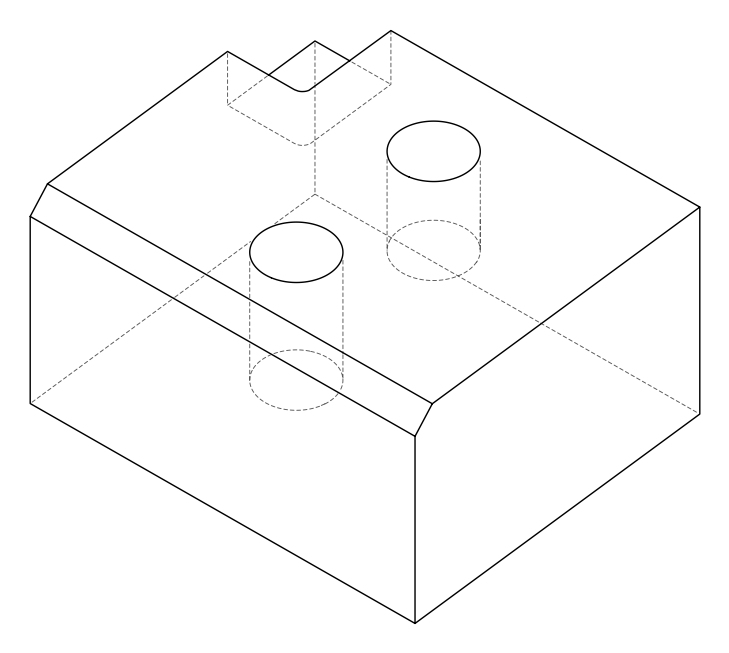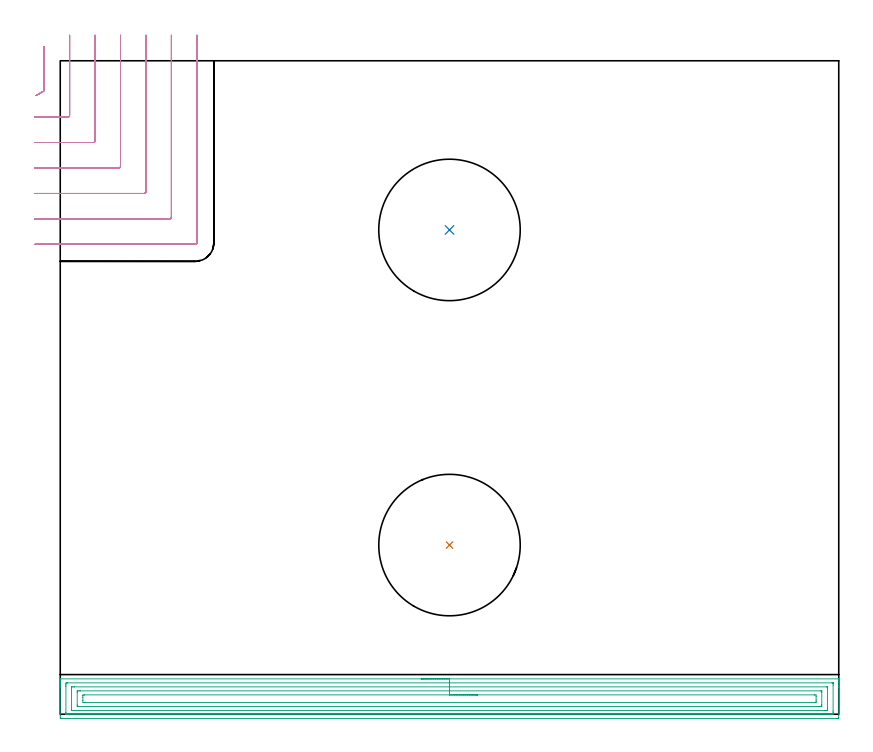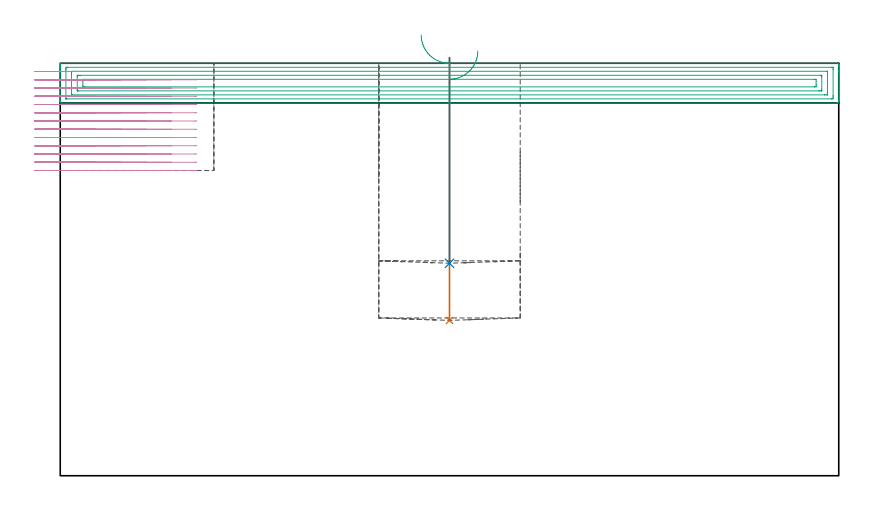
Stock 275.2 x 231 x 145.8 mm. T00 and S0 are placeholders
(PLAN: 4 operations, 2 tool changes, 28 min)
(1 INDEXABLE_INSERT_DRILL_BLIND_HOLE_FROM_SOLID | STEP1POCKET | NXT0302_038 | 0.37 min | 177294 mm3)
(2 INDEXABLE_INSERT_DRILL_BLIND_HOLE_FROM_SOLID_1 | STEP1POCKET_1 | NXT0302_038 | 0.29 min | 137640 mm3)
(3 AREA_MILL | FG_CHAMFER_SURFACE | UGT0205_001 | 11.32 min | 26969 mm3)
(4 MILL_CORNER_NOTCH_RECTANGULAR | CORNER_NOTCH_RECTANGULAR | NXT0201_011 | Follow Part, ap 3, ae 75% | 16.06 min | 145563 mm3)
(TOOL NXT0302_038 | Index. Insert Drill 50mm [880-D5000L50-04] | D50 PA176 FL200 Z2)
(TOOL UGT0205_001 | Chamfer Mill 20 x 3 x 45 deg. | D20 FL50 Z2)
(TOOL NXT0201_011 | ENDMILL 12mm [2P460-1200-NA 1630] | D12 FL38 Z6)
(OP 1 INDEXABLE_INSERT_DRILL_BLIND_HOLE_FROM_SOLID)
G17 G21 G94 G90
T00 M6
G54
G17 G0 G90 X137.6 Y59.8 S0 M3
G43 Z155.8 H1
G94 G81 G98 Z54.9 F250. R147.8
G80
M5
M2
(OP 2 INDEXABLE_INSERT_DRILL_BLIND_HOLE_FROM_SOLID_1)
G17 G21 G94 G90
T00 M6
G54
G17 G0 G90 X137.6 Y171.2 S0 M3
G43 Z155.8 H1
G94 G81 G98 Z75.1 F250. R147.8
G80
M5
M2
(OP 3 AREA_MILL)
G17 G21 G94 G90
T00 M6
G54
G17 G0 G90 X127.6 Y12.5 S1061 M3
G43 Z155.8 H0
G94 G1 X127.638 Z154.928 F250.
X127.752 Z154.063
X127.941 Z153.212
X128.203 Z152.38
X128.537 Z151.574
X128.94 Z150.8
X129.408 Z150.064
X129.94 Z149.372
X130.529 Z148.729
X131.172 Z148.139
X131.864 Z147.608
X132.6 Z147.14
X133.374 Z146.737
X134.18 Z146.403
X135.012 Z146.141
X135.864 Z145.952
X136.728 Z145.838
X137.6 Z145.8
X275.041
X275.19 Y12.498 Z145.788
X275.198 Y12.355 Z145.647
X275.2 Y12.206 Z145.505
Y11.839 Z145.138
Y11.211 Z144.505
Y10.018 Z143.315
Y9.453 Z142.747
Y-0.493 Z132.804
X275.195 Y-1.089 Z132.208
X275.19 Y-1.492 Z131.805
X275.008 Y-1.496 Z131.802
X274.594 Y-1.5 Z131.8
X0.606
X0.192 Y-1.496 Z131.802
X0.01 Y-1.492 Z131.805
X0.005 Y-1.089 Z132.208
X0. Y-0.493 Z132.804
Y9.453 Z142.747
Y10.018 Z143.315
Y10.332 Z143.628
Y10.897 Z144.193
Y11.211 Z144.505
Y11.839 Z145.138
Y12.206 Z145.506
X0.002 Y12.355 Z145.647
X0.01 Y12.498 Z145.788
X0.159 Y12.5 Z145.8
X137.6
Y11.086 Z144.386
X272.809 Y11.085 Z144.385
X272.937
X273.163 Y11.08 Z144.38
X273.185 Y11.079 Z144.379
X273.19 Y11.066 Z144.366
X273.196 Y11.037 Z144.337
X273.198 Y11.009 Z144.309
X273.2 Y10.826 Z144.126
Y10.332 Z143.632
Y1.162 Z134.462
X273.198 Y0.668 Z133.968
X273.195 Y0.289 Z133.589
X273.182 Y-0.079 Z133.221
X272.809 Y-0.084 Z133.216
X272.682 Y-0.085 Z133.215
X2.391
X2.263
X2.037 Y-0.08 Z133.22
X2.015 Y-0.079 Z133.221
X2.01 Y-0.066 Z133.234
X2.004 Y-0.038 Z133.262
X2.002 Y-0.009 Z133.291
X2. Y0.174 Z133.474
Y0.668 Z133.968
Y9.838 Z143.138
X2.002 Y10.332 Z143.632
X2.005 Y10.711 Z144.011
X2.018 Y11.079 Z144.379
X2.391 Y11.084 Z144.384
X2.518 Y11.085 Z144.385
X137.6 Y11.086 Z144.386
Y9.671 Z142.971
X271.024
X271.098 Y9.67 Z142.97
X271.156 Y9.667 Z142.967
X271.187 Y9.665 Z142.965
X271.19 Y9.626 Z142.926
X271.196 Y9.453 Z142.753
X271.199 Y9.281 Z142.581
X271.2 Y2.252 Z135.552
X271.195 Y1.547 Z134.847
X271.192 Y1.382 Z134.682
X271.182 Y1.335 Z134.635
X271.135 Y1.333 Z134.633
X271.024 Y1.331 Z134.631
X270.353 Y1.329 Z134.629
X270.132
X4.176
X4.102 Y1.33 Z134.63
X4.044 Y1.333 Z134.633
X4.013 Y1.335 Z134.635
X4.01 Y1.374 Z134.674
X4.004 Y1.547 Z134.847
X4.001 Y1.719 Z135.019
X4. Y8.748 Z142.048
X4.005 Y9.453 Z142.753
X4.008 Y9.618 Z142.918
X4.018 Y9.665 Z142.965
X4.065 Y9.667 Z142.967
X4.176 Y9.669 Z142.969
X4.847 Y9.671 Z142.971
X5.068
X137.6
Y8.257 Z141.557
X268.67
X269.072 Y8.254 Z141.554
X269.155 Y8.252 Z141.552
X269.187 Y8.251 Z141.551
X269.19 Y8.213 Z141.513
X269.195 Y8.117 Z141.417
X269.2 Y7.735 Z141.035
Y3.304 Z136.604
X269.196 Y2.884 Z136.184
X269.193 Y2.779 Z136.079
X269.191 Y2.757 Z136.057
X269.173 Y2.75 Z136.05
X269.106 Y2.747 Z136.047
X268.915 Y2.744 Z136.044
X268.347 Y2.743 Z136.043
X268.024
X6.53
X6.128 Y2.745 Z136.045
X6.045 Y2.747 Z136.047
X6.013 Y2.749 Z136.049
X6.01 Y2.787 Z136.087
X6.005 Y2.882 Z136.182
X6. Y3.265 Z136.565
Y7.696 Z140.996
X6.004 Y8.116 Z141.416
X6.007 Y8.221 Z141.521
X6.009 Y8.243 Z141.543
X6.027 Y8.25 Z141.55
X6.094 Y8.253 Z141.553
X6.285 Y8.256 Z141.556
X6.853 Y8.257 Z141.557
X7.176
X137.6
Y6.843 Z140.143
X266.537
X266.562 Y6.842 Z140.142
X267.19 Y6.818 Z140.118
X267.199 Y6.191 Z139.491
X267.2 Y5.061 Z138.361
X267.197 Y4.436 Z137.736
X267.19 Y4.182 Z137.482
X266.587 Y4.158 Z137.458
X266.562 Y4.157 Z137.457
X8.663
X8.638 Y4.158 Z137.458
X8.01 Y4.182 Z137.482
X8.001 Y4.809 Z138.109
Y5.939 Z139.239
X8.003 Y6.564 Z139.864
X8.01 Y6.818 Z140.118
X8.613 Y6.842 Z140.142
X8.638
X137.6 Y6.843 Z140.143
X138.472 Z140.181
X139.336 Z140.295
X140.188 Z140.484
X141.02 Z140.746
X141.826 Z141.08
X142.6 Z141.483
X143.336 Z141.952
X144.028 Z142.483
X144.671 Z143.072
X145.26 Z143.715
X145.792 Z144.407
X146.26 Z145.143
X146.663 Z145.917
X146.997 Z146.723
X147.259 Z147.555
X147.448 Z148.407
X147.562 Z149.271
X147.6 Z150.143
G0 Z155.8
M5
M2
(OP 4 MILL_CORNER_NOTCH_RECTANGULAR)
G17 G21 G94 G90
T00 M6
G54
G17 G0 G90 X-8.598 Y218.68 S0 M3
G43 Z155.8 H1
Z142.885
G94 G1 X-6. Y220.18 F250.
G3 X-5.7 Y220.695 R0.6 F500.
G1 Y232.874
Y235.874 F250.
G0 Z155.8
X-9. Y211.1
Z142.885
G1 X-6.
X2.704 F500.
G3 X3.3 Y211.696 R0.6
G1 Y237.
Y240. F250.
G0 Z155.8
X-9. Y202.1
Z142.885
G1 X-6.
X11.704 F500.
G3 X12.3 Y202.696 R0.6
G1 Y237.
Y240. F250.
G0 Z155.8
X-9. Y193.1
Z142.885
G1 X-6.
X20.703 F500.
G3 X21.3 Y193.697 R0.6
G1 Y237.
Y240. F250.
G0 Z155.8
X-9. Y184.1
Z142.885
G1 X-6.
X29.703 F500.
G3 X30.3 Y184.697 R0.6
G1 Y237.
Y240. F250.
G0 Z155.8
X-9. Y175.1
Z142.885
G1 X-6.
X38.703 F500.
G3 X39.3 Y175.697 R0.6
G1 Y237.
Y240. F250.
G0 Z155.8
X-9. Y166.1
Z142.885
G1 X-6.
X47.703 F500.
G3 X48.3 Y166.697 R0.6
G1 Y237.
Y240. F250.
G0 Z155.8
X-8.598 Y218.68
Z139.969
G1 X-6. Y220.18
G3 X-5.7 Y220.695 R0.6 F500.
G1 Y232.874
Y235.874 F250.
G0 Z155.8
X-9. Y211.1
Z139.969
G1 X-6.
X2.704 F500.
G3 X3.3 Y211.696 R0.6
G1 Y237.
Y240. F250.
G0 Z155.8
X-9. Y202.1
Z139.969
G1 X-6.
X11.704 F500.
G3 X12.3 Y202.696 R0.6
G1 Y237.
Y240. F250.
G0 Z155.8
X-9. Y193.1
Z139.969
G1 X-6.
X20.703 F500.
G3 X21.3 Y193.697 R0.6
G1 Y237.
Y240. F250.
G0 Z155.8
X-9. Y184.1
Z139.969
G1 X-6.
X29.703 F500.
G3 X30.3 Y184.697 R0.6
G1 Y237.
Y240. F250.
G0 Z155.8
X-9. Y175.1
Z139.969
G1 X-6.
X38.703 F500.
G3 X39.3 Y175.697 R0.6
G1 Y237.
Y240. F250.
G0 Z155.8
X-9. Y166.1
Z139.969
G1 X-6.
X47.703 F500.
G3 X48.3 Y166.697 R0.6
G1 Y237.
Y240. F250.
G0 Z155.8
X-8.598 Y218.68
Z137.054
G1 X-6. Y220.18
G3 X-5.7 Y220.695 R0.6 F500.
G1 Y232.874
Y235.874 F250.
G0 Z155.8
X-9. Y211.1
Z137.054
G1 X-6.
X2.704 F500.
G3 X3.3 Y211.696 R0.6
G1 Y237.
Y240. F250.
G0 Z155.8
X-9. Y202.1
Z137.054
G1 X-6.
X11.704 F500.
G3 X12.3 Y202.696 R0.6
G1 Y237.
Y240. F250.
G0 Z155.8
X-9. Y193.1
Z137.054
G1 X-6.
X20.704 F500.
G3 X21.3 Y193.696 R0.6
G1 Y237.
Y240. F250.
G0 Z155.8
X-9. Y184.1
Z137.054
G1 X-6.
X29.703 F500.
G3 X30.3 Y184.697 R0.6
G1 Y237.
Y240. F250.
G0 Z155.8
X-9. Y175.1
Z137.054
G1 X-6.
X38.703 F500.
G3 X39.3 Y175.697 R0.6
G1 Y237.
Y240. F250.
G0 Z155.8
X-9. Y166.1
Z137.054
G1 X-6.
X47.703 F500.
G3 X48.3 Y166.697 R0.6
G1 Y237.
Y240. F250.
G0 Z155.8
X-8.598 Y218.68
Z134.138
G1 X-6. Y220.18
G3 X-5.7 Y220.695 R0.6 F500.
G1 Y232.874
Y235.874 F250.
G0 Z155.8
X-9. Y211.1
Z134.138
G1 X-6.
X2.704 F500.
G3 X3.3 Y211.696 R0.6
G1 Y237.
Y240. F250.
G0 Z155.8
X-9. Y202.1
Z134.138
G1 X-6.
X11.704 F500.
G3 X12.3 Y202.696 R0.6
G1 Y237.
Y240. F250.
G0 Z155.8
X-9. Y193.1
Z134.138
G1 X-6.
X20.703 F500.
G3 X21.3 Y193.697 R0.6
G1 Y237.
Y240. F250.
G0 Z155.8
X-9. Y184.1
Z134.138
G1 X-6.
X29.703 F500.
G3 X30.3 Y184.697 R0.6
G1 Y237.
Y240. F250.
G0 Z155.8
X-9. Y175.1
Z134.138
G1 X-6.
X38.703 F500.
G3 X39.3 Y175.697 R0.6
G1 Y237.
Y240. F250.
G0 Z155.8
X-9. Y166.1
Z134.138
G1 X-6.
X47.703 F500.
G3 X48.3 Y166.697 R0.6
G1 Y237.
Y240. F250.
G0 Z155.8
X-8.598 Y218.68
Z131.223
G1 X-6. Y220.18
G3 X-5.7 Y220.695 R0.6 F500.
G1 Y232.874
Y235.874 F250.
G0 Z155.8
X-9. Y211.1
Z131.223
G1 X-6.
X2.704 F500.
G3 X3.3 Y211.696 R0.6
G1 Y237.
Y240. F250.
G0 Z155.8
X-9. Y202.1
Z131.223
G1 X-6.
X11.704 F500.
G3 X12.3 Y202.696 R0.6
G1 Y237.
Y240. F250.
G0 Z155.8
X-9. Y193.1
Z131.223
G1 X-6.
X20.703 F500.
G3 X21.3 Y193.697 R0.6
G1 Y237.
Y240. F250.
G0 Z155.8
X-9. Y184.1
Z131.223
G1 X-6.
X29.703 F500.
G3 X30.3 Y184.697 R0.6
G1 Y237.
Y240. F250.
G0 Z155.8
X-9. Y175.1
Z131.223
G1 X-6.
X38.703 F500.
G3 X39.3 Y175.697 R0.6
G1 Y237.
Y240. F250.
G0 Z155.8
X-9. Y166.1
Z131.223
G1 X-6.
X47.703 F500.
G3 X48.3 Y166.697 R0.6
G1 Y237.
Y240. F250.
G0 Z155.8
X-8.598 Y218.68
Z128.308
G1 X-6. Y220.18
G3 X-5.7 Y220.695 R0.6 F500.
G1 Y232.874
Y235.874 F250.
G0 Z155.8
X-9. Y211.1
Z128.308
G1 X-6.
X2.704 F500.
G3 X3.3 Y211.696 R0.6
G1 Y237.
Y240. F250.
G0 Z155.8
X-9. Y202.1
Z128.308
G1 X-6.
X11.704 F500.
G3 X12.3 Y202.696 R0.6
G1 Y237.
Y240. F250.
G0 Z155.8
X-9. Y193.1
Z128.308
G1 X-6.
X20.703 F500.
G3 X21.3 Y193.697 R0.6
G1 Y237.
Y240. F250.
G0 Z155.8
X-9. Y184.1
Z128.308
G1 X-6.
X29.703 F500.
G3 X30.3 Y184.697 R0.6
G1 Y237.
Y240. F250.
G0 Z155.8
X-9. Y175.1
Z128.308
G1 X-6.
X38.703 F500.
G3 X39.3 Y175.697 R0.6
G1 Y237.
Y240. F250.
G0 Z155.8
X-9. Y166.1
Z128.308
G1 X-6.
X47.703 F500.
G3 X48.3 Y166.697 R0.6
G1 Y237.
Y240. F250.
G0 Z155.8
X-8.598 Y218.68
Z125.392
G1 X-6. Y220.18
G3 X-5.7 Y220.695 R0.6 F500.
G1 Y232.874
Y235.874 F250.
G0 Z155.8
X-9. Y211.1
Z125.392
G1 X-6.
X2.704 F500.
G3 X3.3 Y211.696 R0.6
G1 Y237.
Y240. F250.
G0 Z155.8
X-9. Y202.1
Z125.392
G1 X-6.
X11.704 F500.
G3 X12.3 Y202.696 R0.6
G1 Y237.
Y240. F250.
G0 Z155.8
X-9. Y193.1
Z125.392
G1 X-6.
X20.703 F500.
G3 X21.3 Y193.697 R0.6
G1 Y237.
Y240. F250.
G0 Z155.8
X-9. Y184.1
Z125.392
G1 X-6.
X29.703 F500.
G3 X30.3 Y184.697 R0.6
G1 Y237.
Y240. F250.
G0 Z155.8
X-9. Y175.1
Z125.392
G1 X-6.
X38.703 F500.
G3 X39.3 Y175.697 R0.6
G1 Y237.
Y240. F250.
G0 Z155.8
X-9. Y166.1
Z125.392
G1 X-6.
X47.703 F500.
G3 X48.3 Y166.697 R0.6
G1 Y237.
Y240. F250.
G0 Z155.8
X-8.598 Y218.68
Z122.477
G1 X-6. Y220.18
G3 X-5.7 Y220.695 R0.6 F500.
G1 Y232.874
Y235.874 F250.
G0 Z155.8
X-9. Y211.1
Z122.477
G1 X-6.
X2.704 F500.
G3 X3.3 Y211.696 R0.6
G1 Y237.
Y240. F250.
G0 Z155.8
X-9. Y202.1
Z122.477
G1 X-6.
X11.704 F500.
G3 X12.3 Y202.696 R0.6
G1 Y237.
Y240. F250.
G0 Z155.8
X-9. Y193.1
Z122.477
G1 X-6.
X20.703 F500.
G3 X21.3 Y193.697 R0.6
G1 Y237.
Y240. F250.
G0 Z155.8
X-9. Y184.1
Z122.477
G1 X-6.
X29.703 F500.
G3 X30.3 Y184.697 R0.6
G1 Y237.
Y240. F250.
G0 Z155.8
X-9. Y175.1
Z122.477
G1 X-6.
X38.703 F500.
G3 X39.3 Y175.697 R0.6
G1 Y237.
Y240. F250.
G0 Z155.8
X-9. Y166.1
Z122.477
G1 X-6.
X47.703 F500.
G3 X48.3 Y166.697 R0.6
G1 Y237.
Y240. F250.
G0 Z155.8
X-8.598 Y218.68
Z119.562
G1 X-6. Y220.18
G3 X-5.7 Y220.695 R0.6 F500.
G1 Y232.874
Y235.874 F250.
G0 Z155.8
X-9. Y211.1
Z119.562
G1 X-6.
X2.704 F500.
G3 X3.3 Y211.696 R0.6
G1 Y237.
Y240. F250.
G0 Z155.8
X-9. Y202.1
Z119.562
G1 X-6.
X11.704 F500.
G3 X12.3 Y202.696 R0.6
G1 Y237.
Y240. F250.
G0 Z155.8
X-9. Y193.1
Z119.562
G1 X-6.
X20.703 F500.
G3 X21.3 Y193.697 R0.6
G1 Y237.
Y240. F250.
G0 Z155.8
X-9. Y184.1
Z119.562
G1 X-6.
X29.703 F500.
G3 X30.3 Y184.697 R0.6
G1 Y237.
Y240. F250.
G0 Z155.8
X-9. Y175.1
Z119.562
G1 X-6.
X38.703 F500.
G3 X39.3 Y175.697 R0.6
G1 Y237.
Y240. F250.
G0 Z155.8
X-9. Y166.1
Z119.562
G1 X-6.
X47.703 F500.
G3 X48.3 Y166.697 R0.6
G1 Y237.
Y240. F250.
G0 Z155.8
X-8.598 Y218.68
Z116.646
G1 X-6. Y220.18
G3 X-5.7 Y220.695 R0.6 F500.
G1 Y232.874
Y235.874 F250.
G0 Z155.8
X-9. Y211.1
Z116.646
G1 X-6.
X2.704 F500.
G3 X3.3 Y211.696 R0.6
G1 Y237.
Y240. F250.
G0 Z155.8
X-9. Y202.1
Z116.646
G1 X-6.
X11.704 F500.
G3 X12.3 Y202.696 R0.6
G1 Y237.
Y240. F250.
G0 Z155.8
X-9. Y193.1
Z116.646
G1 X-6.
X20.703 F500.
G3 X21.3 Y193.697 R0.6
G1 Y237.
Y240. F250.
G0 Z155.8
X-9. Y184.1
Z116.646
G1 X-6.
X29.703 F500.
G3 X30.3 Y184.697 R0.6
G1 Y237.
Y240. F250.
G0 Z155.8
X-9. Y175.1
Z116.646
G1 X-6.
X38.703 F500.
G3 X39.3 Y175.697 R0.6
G1 Y237.
Y240. F250.
G0 Z155.8
X-9. Y166.1
Z116.646
G1 X-6.
X47.703 F500.
G3 X48.3 Y166.697 R0.6
G1 Y237.
Y240. F250.
G0 Z155.8
X-8.598 Y218.68
Z113.731
G1 X-6. Y220.18
G3 X-5.7 Y220.695 R0.6 F500.
G1 Y232.874
Y235.874 F250.
G0 Z155.8
X-9. Y211.1
Z113.731
G1 X-6.
X2.704 F500.
G3 X3.3 Y211.696 R0.6
G1 Y237.
Y240. F250.
G0 Z155.8
X-9. Y202.1
Z113.731
G1 X-6.
X11.704 F500.
G3 X12.3 Y202.696 R0.6
G1 Y237.
Y240. F250.
G0 Z155.8
X-9. Y193.1
Z113.731
G1 X-6.
X20.703 F500.
G3 X21.3 Y193.697 R0.6
G1 Y237.
Y240. F250.
G0 Z155.8
X-9. Y184.1
Z113.731
G1 X-6.
X29.703 F500.
G3 X30.3 Y184.697 R0.6
G1 Y237.
Y240. F250.
G0 Z155.8
X-9. Y175.1
Z113.731
G1 X-6.
X38.703 F500.
G3 X39.3 Y175.697 R0.6
G1 Y237.
Y240. F250.
G0 Z155.8
X-9. Y166.1
Z113.731
G1 X-6.
X47.703 F500.
G3 X48.3 Y166.697 R0.6
G1 Y237.
Y240. F250.
G0 Z155.8
X-8.598 Y218.68
Z110.815
G1 X-6. Y220.18
G3 X-5.7 Y220.695 R0.6 F500.
G1 Y232.874
Y235.874 F250.
G0 Z155.8
X-9. Y211.1
Z110.815
G1 X-6.
X2.704 F500.
G3 X3.3 Y211.696 R0.6
G1 Y237.
Y240. F250.
G0 Z155.8
X-9. Y202.1
Z110.815
G1 X-6.
X11.704 F500.
G3 X12.3 Y202.696 R0.6
G1 Y237.
Y240. F250.
G0 Z155.8
X-9. Y193.1
Z110.815
G1 X-6.
X20.703 F500.
G3 X21.3 Y193.697 R0.6
G1 Y237.
Y240. F250.
G0 Z155.8
X-9. Y184.1
Z110.815
G1 X-6.
X29.703 F500.
G3 X30.3 Y184.697 R0.6
G1 Y237.
Y240. F250.
G0 Z155.8
X-9. Y175.1
Z110.815
G1 X-6.
X38.703 F500.
G3 X39.3 Y175.697 R0.6
G1 Y237.
Y240. F250.
G0 Z155.8
X-9. Y166.1
Z110.815
G1 X-6.
X47.703 F500.
G3 X48.3 Y166.697 R0.6
G1 Y237.
Y240. F250.
G0 Z155.8
X-8.598 Y218.68
Z107.9
G1 X-6. Y220.18
G3 X-5.7 Y220.695 R0.6 F500.
G1 Y232.874
Y235.874 F250.
G0 Z155.8
X-9. Y211.1
Z107.9
G1 X-6.
X2.704 F500.
G3 X3.3 Y211.696 R0.6
G1 Y237.
Y240. F250.
G0 Z155.8
X-9. Y202.1
Z107.9
G1 X-6.
X11.704 F500.
G3 X12.3 Y202.696 R0.6
G1 Y237.
Y240. F250.
G0 Z155.8
X-9. Y193.1
Z107.9
G1 X-6.
X20.703 F500.
G3 X21.3 Y193.697 R0.6
G1 Y237.
Y240. F250.
G0 Z155.8
X-9. Y184.1
Z107.9
G1 X-6.
X29.703 F500.
G3 X30.3 Y184.697 R0.6
G1 Y237.
Y240. F250.
G0 Z155.8
X-9. Y175.1
Z107.9
G1 X-6.
X38.703 F500.
G3 X39.3 Y175.697 R0.6
G1 Y237.
Y240. F250.
G0 Z155.8
X-9. Y166.1
Z107.9
G1 X-6.
X47.703 F500.
G3 X48.3 Y166.697 R0.6
G1 Y237.
Y240. F250.
G0 Z155.8
M5
M2
